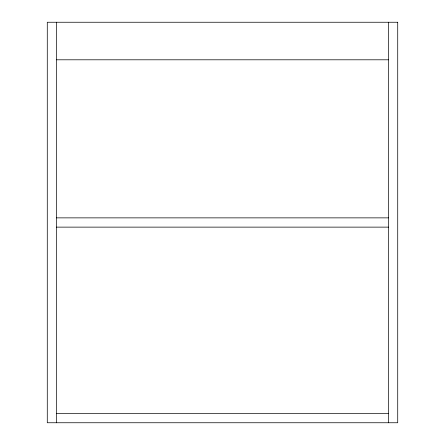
<?xml version="1.0" encoding="UTF-8"?>
<svg xmlns="http://www.w3.org/2000/svg" width="445" height="445" viewBox="0 0 445 445"><rect width="100%" height="100%" fill="white"/><g stroke="black" fill="none" stroke-linecap="round" stroke-linejoin="round"><path stroke-width="0.67" d="M56.543 59.797L388.457 59.797M56.543 217.866L388.457 217.866M56.543 227.128L388.457 227.128M56.543 413.488L388.457 413.488M388.457 22.25L388.457 422.75M56.543 22.25L56.543 422.75M397.719 22.25L47.281 22.25L47.281 422.75L397.719 422.75L397.719 22.25"/></g></svg>
